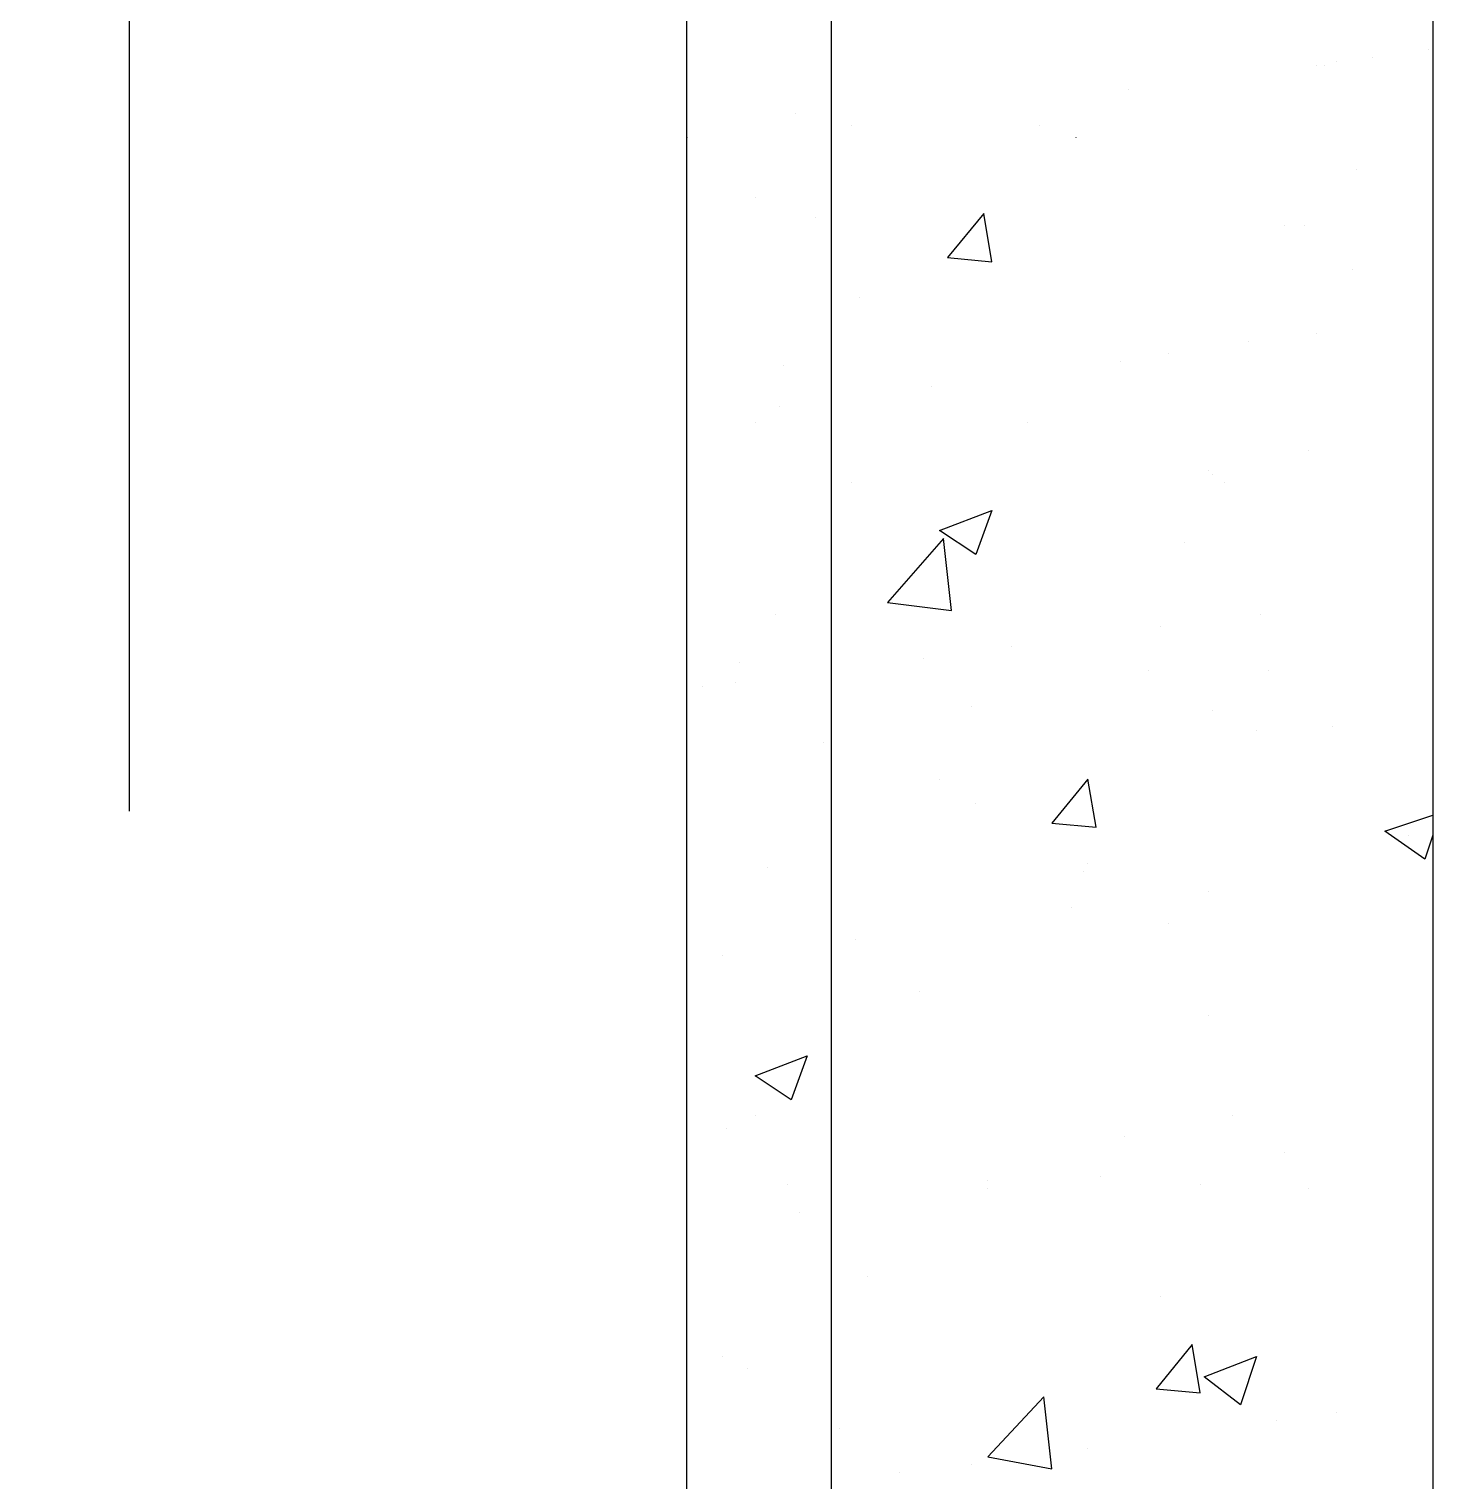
# Model space of a CAD drawing. Header units: inches. Extents: x -1597 to 5492, y -569 to 966.
# Drawn here: x 794.6 to 911.2, y -327.9 to -207.2 of the extents above; entities that cross this region are included whole.
import ezdxf

# ---------------------------------------------------------------- set-up
doc = ezdxf.new("R2010")
doc.units = ezdxf.units.IN
doc.header["$MEASUREMENT"] = 0
doc.layers.add('PDF3_Geometry', color=7, linetype='Continuous')

msp = doc.modelspace()

# ---------------------------------------------------------------- linework, layer by layer
at = {"layer": 'PDF3_Geometry', "lineweight": 25}
for points in [[(802.899339, -20.236185), (802.899339, -136.569518), (794.566006, -144.569518), (810.899339, -144.569518), (802.899339, -152.902852), (802.899339, -272.236185)], [(906.232673, -209.569518), (906.232673, -209.569852)], [(910.899339, -208.902852), (910.899339, -208.903185)], [(911.232673, -208.902852), (911.232673, -208.903185)], [(901.566006, -210.236185), (901.566006, -210.236518)], [(902.232673, -210.236185), (902.232673, -210.236518)], [(885.899339, -212.236185), (885.899339, -212.236518)], [(858.232673, -214.236185), (858.232673, -214.236518)], [(862.899339, -215.236185), (862.899339, -215.236518)], [(878.566006, -215.236185), (878.566006, -215.236518)], [(849.232673, -216.902852), (849.232673, -216.903185)], [(881.566006, -216.236185), (881.566006, -216.236518)], [(904.899339, -218.902852), (904.899339, -218.903185)], [(854.899339, -221.236185), (854.899339, -221.236518)], [(859.899339, -222.902852), (859.899339, -222.903185)], [(900.566006, -223.569518), (900.566006, -223.569852)], [(904.566006, -227.236185), (904.566006, -227.236518)], [(863.566006, -229.569518), (863.566006, -229.569852)], [(901.566006, -232.569518), (901.566006, -232.569852)], [(857.232673, -235.236185), (857.232673, -235.236518)], [(885.232673, -234.902852), (885.232673, -234.903185)], [(889.232673, -234.236185), (889.232673, -234.236518)], [(869.566006, -236.902852), (869.566006, -236.903185)], [(856.899339, -238.569518), (856.899339, -238.569852)], [(849.232673, -239.569518), (849.232673, -239.569852)], [(854.899339, -239.902852), (854.899339, -239.903185)], [(877.566006, -239.902852), (877.566006, -239.903185)], [(900.899339, -242.236185), (900.899339, -242.236518)], [(862.899339, -244.902852), (862.899339, -244.903185)], [(892.899339, -244.236185), (892.899339, -244.236518)], [(893.899339, -244.902852), (893.899339, -244.903185)], [(911.232673, -253.902852), (911.232673, -253.903185)], [(911.232673, -254.569518), (911.232673, -254.569852)], [(849.232673, -255.902852), (849.232673, -255.903185)], [(856.566006, -255.902852), (856.566006, -255.903185)], [(896.899339, -255.902852), (896.899339, -255.903185)], [(876.232673, -258.569518), (876.232673, -258.569852)], [(853.566006, -259.902852), (853.566006, -259.903185)], [(868.899339, -259.569518), (868.899339, -259.569852)], [(897.566006, -260.569518), (897.566006, -260.569852)], [(853.232673, -261.569518), (853.232673, -261.569852)], [(849.232673, -261.902852), (849.232673, -261.903185)], [(850.566006, -261.902852), (850.566006, -261.903185)], [(872.899339, -263.569518), (872.899339, -263.569852)], [(892.899339, -263.902852), (892.899339, -263.903185)], [(902.899339, -265.236185), (902.899339, -265.236518)], [(860.566006, -266.569518), (860.566006, -266.569852)], [(896.566006, -265.569518), (896.566006, -265.569852)], [(870.232673, -269.569518), (870.232673, -269.569852)], [(873.232673, -271.569518), (873.232673, -271.569852)], [(911.232673, -273.569518), (911.232673, -274.236185), (910.566006, -276.236185), (907.232673, -273.902852), (911.232673, -272.569518)], [(911.232673, -272.902852), (911.232673, -272.903185)], [(911.232673, -273.236185), (911.232673, -273.236518)], [(909.232673, -274.236185), (909.232673, -274.236518)], [(911.232673, -276.236185), (911.232673, -276.236518)], [(855.899339, -276.902852), (855.899339, -276.903185)], [(892.566006, -278.902852), (892.566006, -278.903185)], [(889.232673, -281.569518), (889.232673, -281.569852)], [(863.232673, -282.902852), (863.232673, -282.903185)], [(852.232673, -284.236185), (852.232673, -284.236518)], [(868.566006, -287.236185), (868.566006, -287.236518)], [(892.566006, -289.236185), (892.566006, -289.236518)], [(849.232673, -295.569518), (849.232673, -295.569852)], [(911.232673, -294.902852), (911.232673, -294.903185)], [(911.232673, -295.569518), (911.232673, -295.569852)], [(854.899339, -297.569518), (854.899339, -297.569852)], [(894.566006, -297.569518), (894.566006, -297.569852)], [(852.566006, -298.569518), (852.566006, -298.569852)], [(885.566006, -299.236185), (885.566006, -299.236518)], [(898.899339, -300.569518), (898.899339, -300.569852)], [(883.566006, -302.569518), (883.566006, -302.569852)], [(857.566006, -303.236185), (857.566006, -303.236518)], [(891.899339, -303.236185), (891.899339, -303.236518)], [(900.899339, -303.569518), (900.899339, -303.569852)], [(858.566006, -305.569518), (858.566006, -305.569852)], [(849.232673, -306.902852), (849.232673, -306.903185)], [(864.232673, -310.902852), (864.232673, -310.903185)], [(888.566006, -312.569518), (888.566006, -312.569852)], [(911.232673, -312.902852), (911.232673, -312.903185)], [(849.232673, -315.569518), (849.232673, -315.569852)], [(911.232673, -315.569518), (911.232673, -315.569852)], [(852.232673, -317.569518), (852.232673, -317.569852)], [(854.232673, -318.569518), (854.232673, -318.569852)], [(911.232673, -321.236185), (911.232673, -321.236518)], [(898.232673, -322.902852), (898.232673, -322.903185)], [(903.232673, -322.236185), (903.232673, -322.236518)], [(861.899339, -323.569518), (861.899339, -323.569852)], [(882.566006, -325.236185), (882.566006, -325.236518)], [(872.899339, -326.569518), (872.899339, -326.569852)]]:
    msp.add_lwpolyline(points, dxfattribs=at)
for points in [[(910.899339, -184.236185), (911.232673, -183.569518), (911.232673, -384.236185), (849.232673, -384.236185), (849.232673, -184.236185)], [(861.232673, -184.236185), (861.232673, -384.236185), (849.232673, -384.236185), (849.232673, -184.236185)], [(903.232673, -209.903185), (903.232673, -209.902852)], [(910.899339, -208.903185), (910.899339, -208.902852)], [(849.232673, -216.236518), (849.232673, -216.236185)], [(874.566006, -226.569518), (873.899339, -222.569518), (870.899339, -226.236185)], [(898.899339, -223.569852), (898.899339, -223.569518)], [(895.899339, -233.236518), (895.899339, -233.236185)], [(892.566006, -243.903185), (892.566006, -243.902852)], [(873.232673, -250.902852), (870.232673, -248.902852), (874.566006, -247.236185)], [(871.232673, -255.569518), (870.566006, -249.569518), (865.899339, -254.902852)], [(890.566006, -249.903185), (890.566006, -249.902852)], [(888.566006, -256.903185), (888.566006, -256.902852)], [(887.566006, -260.569852), (887.566006, -260.569518)], [(883.232673, -273.569518), (882.566006, -269.569518), (879.566006, -273.236185)], [(911.232673, -272.903185), (911.232673, -272.902852)], [(911.232673, -274.569852), (911.232673, -274.569518)], [(911.232673, -274.903185), (911.232673, -274.902852)], [(882.232673, -277.236518), (882.232673, -277.236185)], [(882.566006, -276.569852), (882.566006, -276.569518)], [(881.232673, -280.236518), (881.232673, -280.236185)], [(857.899339, -296.236185), (854.899339, -294.236185), (859.232673, -292.569518)], [(874.232673, -302.903185), (874.232673, -302.902852)], [(874.232673, -303.569852), (874.232673, -303.569518)], [(911.232673, -315.236518), (911.232673, -315.236185)], [(911.232673, -315.236518), (911.232673, -315.236185)], [(891.899339, -320.569518), (891.232673, -316.569518), (888.232673, -320.236185)], [(895.232673, -321.569518), (892.232673, -319.236185), (896.566006, -317.569518)], [(879.566006, -326.902852), (878.899339, -320.902852), (874.232673, -325.902852)], [(866.899339, -327.236518), (866.899339, -327.236185)]]:
    msp.add_lwpolyline(points, close=True, dxfattribs=at)

doc.saveas('drawing.dxf')
